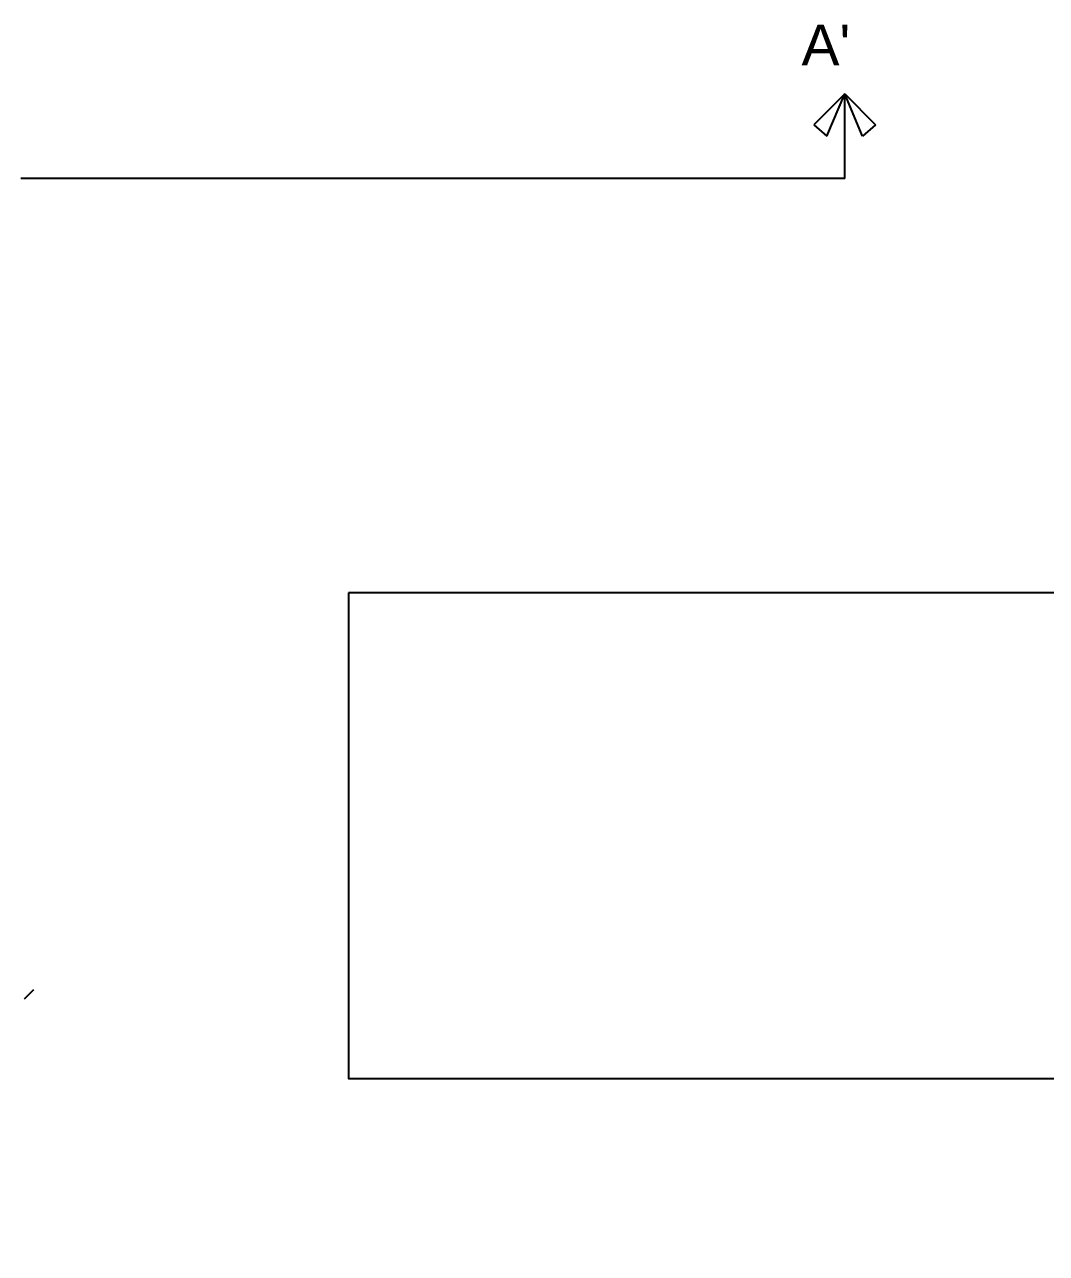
# Model space of a CAD drawing. Header units: millimetres. Extents: x 1521 to 3683, y 1649 to 3322.
# Drawn here: x 1625.32 to 1629.84, y 1658.79 to 1664.23 of the extents above; entities that cross this region are included whole.
import ezdxf

# ---------------------------------------------------------------- set-up
doc = ezdxf.new("R2010")
doc.units = ezdxf.units.MM
doc.header["$LTSCALE"] = 0.1
doc.styles.add('WORKING', font='ARIALN.TTF')

msp = doc.modelspace()

# ---------------------------------------------------------------- linework, layer by layer
at = {"color": 0}
for p, q in [((1628.9477, 1663.9221), (1628.8114, 1663.7847)), ((1628.8687, 1663.7343), (1628.9477, 1663.9221)), ((1628.9477, 1663.5469), (1628.9477, 1663.9221)), ((1628.9477, 1663.9221), (1629.084, 1663.7847)), ((1629.0266, 1663.7343), (1628.9477, 1663.9221)), ((1628.8114, 1663.7847), (1628.8114, 1663.7847)), ((1628.8114, 1663.7847), (1628.8687, 1663.7343)), ((1629.084, 1663.7847), (1629.0266, 1663.7343)), ((1629.084, 1663.7847), (1629.084, 1663.7847)), ((1628.9477, 1663.5469), (1625.3021, 1663.5469))]:
    msp.add_line(p, q, dxfattribs=at)
at = {"color": 3}
msp.add_line((1625.3182, 1659.9163), (1625.359, 1659.957), dxfattribs=at)
msp.add_lwpolyline([(1626.7519, 1661.7126), (1626.7519, 1659.5634), (1629.9579, 1659.5634), (1629.958, 1659.3078), (1630.7354, 1659.3078), (1630.7354, 1659.5634), (1631.4933, 1659.5634), (1631.4933, 1655.2228), (1635.8249, 1655.2228), (1635.8789, 1654.3308), (1638.0916, 1654.3308), (1638.0916, 1661.1849), (1633.6544, 1661.1849), (1633.6544, 1661.528), (1631.4933, 1661.528), (1631.4933, 1661.1848), (1629.9579, 1661.1848), (1629.9579, 1661.7126), (1626.7519, 1661.7126)])

# ---------------------------------------------------------------- texts
at = {"ltscale": 0.2, "insert": (1628.9723, 1664.2281), "char_height": 0.091816, "width": 2.429084, "attachment_point": 3, "style": 'WORKING'}
msp.add_mtext("{\\f@Arial Unicode MS|b0|i0|c0|p34;\\H1.96x;A'\\P\\pi0.8625;\\H0.5102x;   }", dxfattribs=at)

doc.saveas('drawing.dxf')
